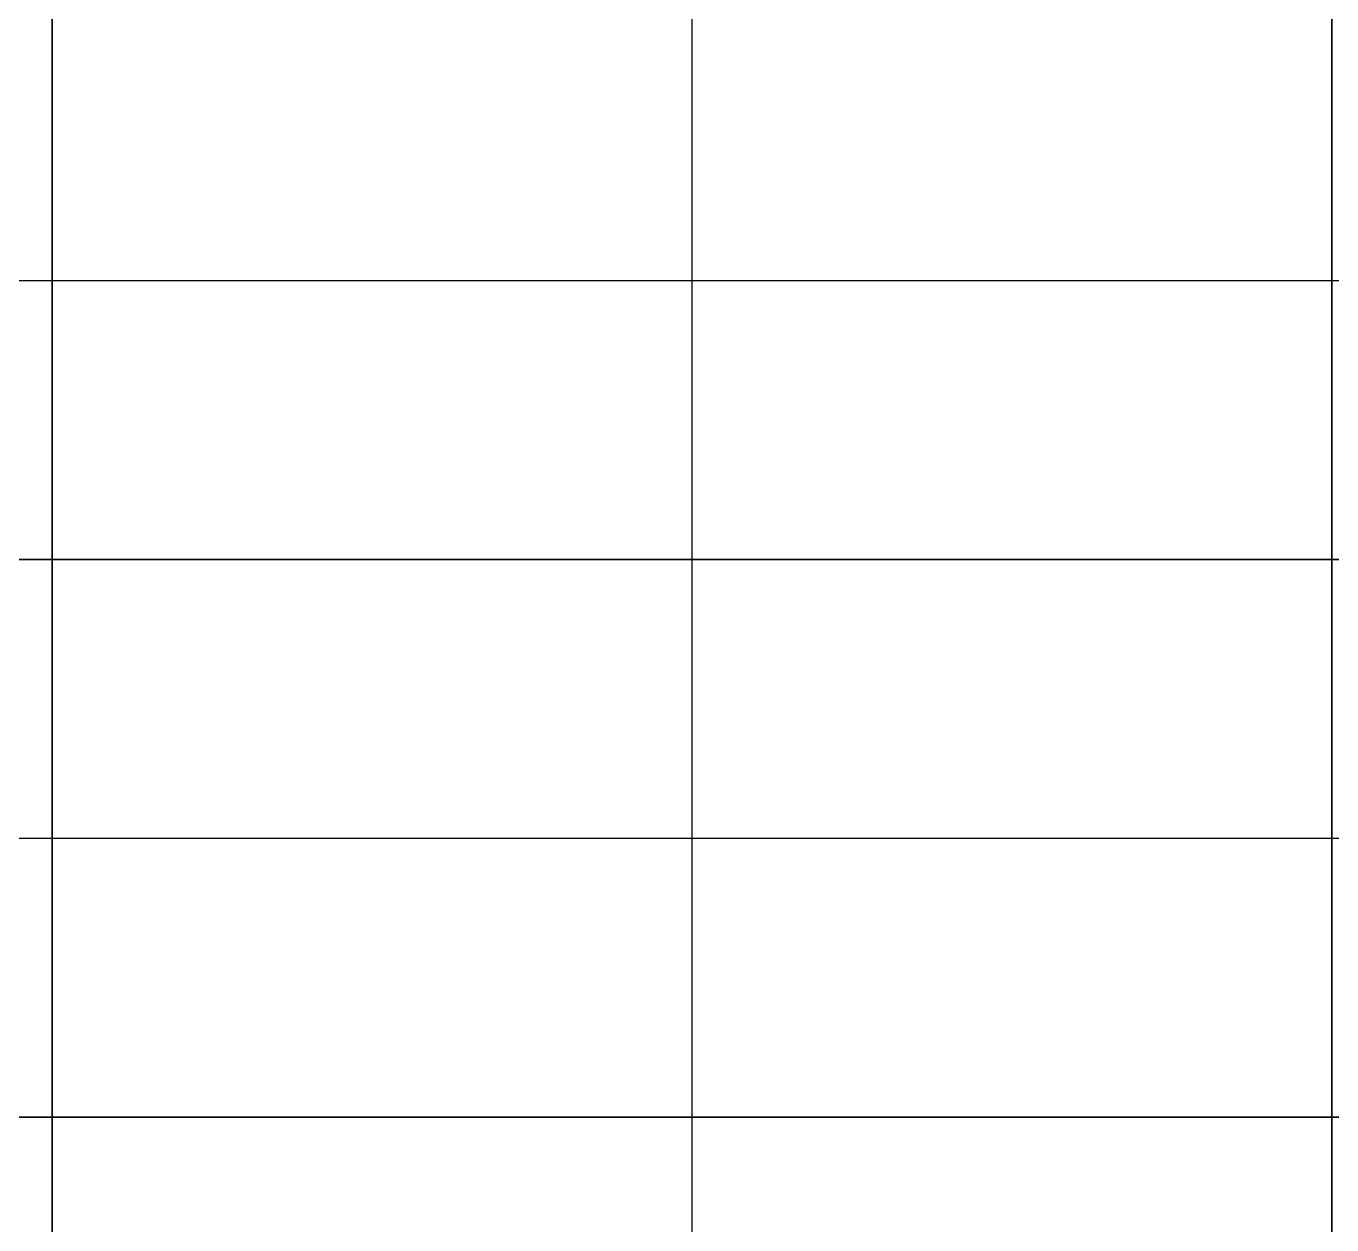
# Model space of a CAD drawing. Header units: millimetres. Extents: x 0.42 to 2.75, y -0.18 to 1.56.
# Drawn here: x 1.2906 to 1.3684, y 0.0601 to 0.1315 of the extents above; entities that cross this region are included whole.
import ezdxf

# ---------------------------------------------------------------- set-up
doc = ezdxf.new("R2010")
doc.units = ezdxf.units.MM
doc.header["$MEASUREMENT"] = 0
doc.layers.add('NV', color=7, linetype='Continuous', true_color=0x7d26cd)

msp = doc.modelspace()

# ---------------------------------------------------------------- linework, layer by layer
at = {"layer": 'NV'}
for p, q in [((1.292199, 0.133, 0.1575), (1.292199, 0.09975, 0.1575)), ((1.292199, 0.133, 0.18), (1.292199, 0.09975, 0.18)), ((1.292199, 0.133, 0.135), (1.292199, 0.09975, 0.135)), ((1.292199, 0.133, 0.1575), (1.292199, 0.09975, 0.1575)), ((1.292199, 0.133, 0.1125), (1.292199, 0.09975, 0.1125)), ((1.292199, 0.133, 0.135), (1.292199, 0.09975, 0.135)), ((1.292199, 0.133, 0.09), (1.292199, 0.09975, 0.09)), ((1.292199, 0.133, 0.1125), (1.292199, 0.09975, 0.1125)), ((1.292199, 0.133, 0.0675), (1.292199, 0.09975, 0.0675)), ((1.292199, 0.133, 0.09), (1.292199, 0.09975, 0.09)), ((1.292199, 0.133, 0.045), (1.292199, 0.09975, 0.045)), ((1.292199, 0.133, 0.0675), (1.292199, 0.09975, 0.0675)), ((1.292199, 0.133, 0.0225), (1.292199, 0.09975, 0.0225)), ((1.292199, 0.133, 0.045), (1.292199, 0.09975, 0.045)), ((1.292199, 0.133), (1.292199, 0.09975)), ((1.292199, 0.133, 0.0225), (1.292199, 0.09975, 0.0225)), ((1.292199, 0.09975, 0.045), (1.292199, 0.133, 0.045)), ((1.292199, 0.09975, 0.0675), (1.292199, 0.133, 0.0675)), ((1.292199, 0.09975, 0.0225), (1.292199, 0.133, 0.0225)), ((1.292199, 0.09975, 0.045), (1.292199, 0.133, 0.045)), ((1.292199, 0.09975), (1.292199, 0.133)), ((1.292199, 0.09975, 0.0225), (1.292199, 0.133, 0.0225)), ((1.368449, 0.133, 0.0225), (1.368449, 0.09975, 0.0225)), ((1.368449, 0.133, 0.045), (1.368449, 0.09975, 0.045)), ((1.368449, 0.133), (1.368449, 0.09975)), ((1.368449, 0.133, 0.0225), (1.368449, 0.09975, 0.0225)), ((1.368449, 0.09975, 0.1575), (1.368449, 0.133, 0.1575)), ((1.368449, 0.09975, 0.18), (1.368449, 0.133, 0.18)), ((1.368449, 0.09975, 0.135), (1.368449, 0.133, 0.135)), ((1.368449, 0.09975, 0.1575), (1.368449, 0.133, 0.1575)), ((1.368449, 0.09975, 0.1125), (1.368449, 0.133, 0.1125)), ((1.368449, 0.09975, 0.135), (1.368449, 0.133, 0.135)), ((1.368449, 0.09975, 0.09), (1.368449, 0.133, 0.09)), ((1.368449, 0.09975, 0.1125), (1.368449, 0.133, 0.1125)), ((1.368449, 0.09975, 0.0675), (1.368449, 0.133, 0.0675)), ((1.368449, 0.09975, 0.09), (1.368449, 0.133, 0.09)), ((1.368449, 0.09975, 0.045), (1.368449, 0.133, 0.045)), ((1.368449, 0.09975, 0.0675), (1.368449, 0.133, 0.0675)), ((1.368449, 0.09975, 0.0225), (1.368449, 0.133, 0.0225)), ((1.368449, 0.09975, 0.045), (1.368449, 0.133, 0.045)), ((1.368449, 0.09975), (1.368449, 0.133)), ((1.368449, 0.09975, 0.0225), (1.368449, 0.133, 0.0225)), ((1.215949, 0.09975, 0.045), (1.292199, 0.09975, 0.045)), ((1.215949, 0.09975, 0.0675), (1.292199, 0.09975, 0.0675)), ((1.215949, 0.09975, 0.0225), (1.292199, 0.09975, 0.0225)), ((1.215949, 0.09975, 0.045), (1.292199, 0.09975, 0.045)), ((1.215949, 0.09975), (1.292199, 0.09975)), ((1.215949, 0.09975, 0.0225), (1.292199, 0.09975, 0.0225)), ((1.292199, 0.09975, 0.1575), (1.215949, 0.09975, 0.1575)), ((1.292199, 0.09975, 0.18), (1.215949, 0.09975, 0.18)), ((1.292199, 0.09975, 0.135), (1.215949, 0.09975, 0.135)), ((1.292199, 0.09975, 0.1575), (1.215949, 0.09975, 0.1575)), ((1.292199, 0.09975, 0.1125), (1.215949, 0.09975, 0.1125)), ((1.292199, 0.09975, 0.135), (1.215949, 0.09975, 0.135)), ((1.292199, 0.09975, 0.09), (1.215949, 0.09975, 0.09)), ((1.292199, 0.09975, 0.1125), (1.215949, 0.09975, 0.1125)), ((1.292199, 0.09975, 0.0675), (1.215949, 0.09975, 0.0675)), ((1.292199, 0.09975, 0.09), (1.215949, 0.09975, 0.09)), ((1.292199, 0.09975, 0.045), (1.215949, 0.09975, 0.045)), ((1.292199, 0.09975, 0.0675), (1.215949, 0.09975, 0.0675)), ((1.292199, 0.09975, 0.0225), (1.215949, 0.09975, 0.0225)), ((1.292199, 0.09975, 0.045), (1.215949, 0.09975, 0.045)), ((1.292199, 0.09975), (1.215949, 0.09975)), ((1.292199, 0.09975, 0.0225), (1.215949, 0.09975, 0.0225)), ((1.292199, 0.09975, 0.1575), (1.368449, 0.09975, 0.1575)), ((1.292199, 0.09975, 0.18), (1.368449, 0.09975, 0.18)), ((1.292199, 0.09975, 0.1575), (1.292199, 0.09975, 0.18)), ((1.292199, 0.09975, 0.135), (1.368449, 0.09975, 0.135)), ((1.292199, 0.09975, 0.1575), (1.368449, 0.09975, 0.1575)), ((1.292199, 0.09975, 0.135), (1.292199, 0.09975, 0.1575)), ((1.292199, 0.09975, 0.1125), (1.368449, 0.09975, 0.1125)), ((1.292199, 0.09975, 0.135), (1.368449, 0.09975, 0.135)), ((1.292199, 0.09975, 0.1125), (1.292199, 0.09975, 0.135)), ((1.292199, 0.09975, 0.09), (1.368449, 0.09975, 0.09)), ((1.292199, 0.09975, 0.1125), (1.368449, 0.09975, 0.1125)), ((1.292199, 0.09975, 0.09), (1.292199, 0.09975, 0.1125)), ((1.292199, 0.09975, 0.0675), (1.368449, 0.09975, 0.0675)), ((1.292199, 0.09975, 0.09), (1.368449, 0.09975, 0.09)), ((1.292199, 0.09975, 0.0675), (1.292199, 0.09975, 0.09)), ((1.292199, 0.09975, 0.045), (1.368449, 0.09975, 0.045)), ((1.292199, 0.09975, 0.0675), (1.368449, 0.09975, 0.0675)), ((1.292199, 0.09975, 0.045), (1.292199, 0.09975, 0.0675)), ((1.292199, 0.09975, 0.0225), (1.368449, 0.09975, 0.0225)), ((1.292199, 0.09975, 0.045), (1.368449, 0.09975, 0.045)), ((1.292199, 0.09975, 0.0225), (1.292199, 0.09975, 0.045)), ((1.292199, 0.09975), (1.368449, 0.09975)), ((1.292199, 0.09975, 0.0225), (1.368449, 0.09975, 0.0225)), ((1.292199, 0.09975), (1.292199, 0.09975, 0.0225)), ((1.368449, 0.09975, 0.135), (1.292199, 0.09975, 0.135)), ((1.292199, 0.09975, 0.135), (1.292199, 0.0665, 0.135)), ((1.368449, 0.09975, 0.1575), (1.292199, 0.09975, 0.1575)), ((1.292199, 0.09975, 0.1575), (1.292199, 0.0665, 0.1575)), ((1.292199, 0.09975, 0.135), (1.292199, 0.09975, 0.1575)), ((1.368449, 0.09975, 0.1125), (1.292199, 0.09975, 0.1125)), ((1.292199, 0.09975, 0.1125), (1.292199, 0.0665, 0.1125)), ((1.368449, 0.09975, 0.135), (1.292199, 0.09975, 0.135)), ((1.292199, 0.09975, 0.135), (1.292199, 0.0665, 0.135)), ((1.292199, 0.09975, 0.1125), (1.292199, 0.09975, 0.135)), ((1.368449, 0.09975, 0.09), (1.292199, 0.09975, 0.09)), ((1.292199, 0.09975, 0.09), (1.292199, 0.0665, 0.09)), ((1.368449, 0.09975, 0.1125), (1.292199, 0.09975, 0.1125)), ((1.292199, 0.09975, 0.1125), (1.292199, 0.0665, 0.1125)), ((1.292199, 0.09975, 0.09), (1.292199, 0.09975, 0.1125)), ((1.368449, 0.09975, 0.0675), (1.292199, 0.09975, 0.0675)), ((1.292199, 0.09975, 0.0675), (1.292199, 0.0665, 0.0675)), ((1.368449, 0.09975, 0.09), (1.292199, 0.09975, 0.09)), ((1.292199, 0.09975, 0.09), (1.292199, 0.0665, 0.09)), ((1.292199, 0.09975, 0.0675), (1.292199, 0.09975, 0.09)), ((1.368449, 0.09975, 0.045), (1.292199, 0.09975, 0.045)), ((1.292199, 0.09975, 0.045), (1.292199, 0.0665, 0.045)), ((1.368449, 0.09975, 0.0675), (1.292199, 0.09975, 0.0675)), ((1.292199, 0.09975, 0.0675), (1.292199, 0.0665, 0.0675)), ((1.292199, 0.09975, 0.045), (1.292199, 0.09975, 0.0675)), ((1.368449, 0.09975, 0.0225), (1.292199, 0.09975, 0.0225)), ((1.292199, 0.09975, 0.0225), (1.292199, 0.0665, 0.0225)), ((1.368449, 0.09975, 0.045), (1.292199, 0.09975, 0.045)), ((1.292199, 0.09975, 0.045), (1.292199, 0.0665, 0.045)), ((1.292199, 0.09975, 0.0225), (1.292199, 0.09975, 0.045)), ((1.368449, 0.09975), (1.292199, 0.09975)), ((1.292199, 0.09975), (1.292199, 0.0665)), ((1.368449, 0.09975, 0.0225), (1.292199, 0.09975, 0.0225)), ((1.292199, 0.09975, 0.0225), (1.292199, 0.0665, 0.0225)), ((1.292199, 0.09975), (1.292199, 0.09975, 0.0225)), ((1.292199, 0.09975, 0.045), (1.292199, 0.09975, 0.0675)), ((1.292199, 0.09975, 0.0225), (1.292199, 0.09975, 0.045)), ((1.292199, 0.09975), (1.292199, 0.09975, 0.0225)), ((1.292199, 0.0665, 0.1575), (1.292199, 0.09975, 0.1575)), ((1.292199, 0.0665, 0.18), (1.292199, 0.09975, 0.18)), ((1.292199, 0.09975, 0.1575), (1.292199, 0.09975, 0.18)), ((1.292199, 0.0665, 0.135), (1.292199, 0.09975, 0.135)), ((1.292199, 0.0665, 0.1575), (1.292199, 0.09975, 0.1575)), ((1.292199, 0.09975, 0.135), (1.292199, 0.09975, 0.1575)), ((1.292199, 0.0665, 0.1125), (1.292199, 0.09975, 0.1125)), ((1.292199, 0.0665, 0.135), (1.292199, 0.09975, 0.135)), ((1.292199, 0.09975, 0.1125), (1.292199, 0.09975, 0.135)), ((1.292199, 0.0665, 0.09), (1.292199, 0.09975, 0.09)), ((1.292199, 0.0665, 0.1125), (1.292199, 0.09975, 0.1125)), ((1.292199, 0.09975, 0.09), (1.292199, 0.09975, 0.1125)), ((1.292199, 0.0665, 0.0675), (1.292199, 0.09975, 0.0675)), ((1.292199, 0.0665, 0.09), (1.292199, 0.09975, 0.09)), ((1.292199, 0.09975, 0.0675), (1.292199, 0.09975, 0.09)), ((1.292199, 0.0665, 0.045), (1.292199, 0.09975, 0.045)), ((1.292199, 0.0665, 0.0675), (1.292199, 0.09975, 0.0675)), ((1.292199, 0.09975, 0.045), (1.292199, 0.09975, 0.0675)), ((1.292199, 0.0665, 0.0225), (1.292199, 0.09975, 0.0225)), ((1.292199, 0.0665, 0.045), (1.292199, 0.09975, 0.045)), ((1.292199, 0.09975, 0.0225), (1.292199, 0.09975, 0.045)), ((1.292199, 0.0665), (1.292199, 0.09975)), ((1.292199, 0.0665, 0.0225), (1.292199, 0.09975, 0.0225)), ((1.292199, 0.09975), (1.292199, 0.09975, 0.0225)), ((1.368449, 0.09975, 0.0225), (1.444699, 0.09975, 0.0225)), ((1.368449, 0.09975, 0.045), (1.444699, 0.09975, 0.045)), ((1.368449, 0.09975, 0.0225), (1.368449, 0.09975, 0.045)), ((1.368449, 0.09975), (1.444699, 0.09975)), ((1.368449, 0.09975, 0.0225), (1.444699, 0.09975, 0.0225)), ((1.368449, 0.09975), (1.368449, 0.09975, 0.0225)), ((1.444699, 0.09975, 0.045), (1.368449, 0.09975, 0.045)), ((1.368449, 0.09975, 0.045), (1.368449, 0.0665, 0.045)), ((1.444699, 0.09975, 0.0675), (1.368449, 0.09975, 0.0675)), ((1.368449, 0.09975, 0.0675), (1.368449, 0.0665, 0.0675)), ((1.368449, 0.09975, 0.045), (1.368449, 0.09975, 0.0675)), ((1.444699, 0.09975, 0.0225), (1.368449, 0.09975, 0.0225)), ((1.368449, 0.09975, 0.0225), (1.368449, 0.0665, 0.0225)), ((1.444699, 0.09975, 0.045), (1.368449, 0.09975, 0.045)), ((1.368449, 0.09975, 0.045), (1.368449, 0.0665, 0.045)), ((1.368449, 0.09975, 0.0225), (1.368449, 0.09975, 0.045)), ((1.444699, 0.09975), (1.368449, 0.09975)), ((1.368449, 0.09975), (1.368449, 0.0665)), ((1.444699, 0.09975, 0.0225), (1.368449, 0.09975, 0.0225)), ((1.368449, 0.09975, 0.0225), (1.368449, 0.0665, 0.0225)), ((1.368449, 0.09975), (1.368449, 0.09975, 0.0225)), ((1.368449, 0.09975, 0.1575), (1.368449, 0.09975, 0.18)), ((1.368449, 0.09975, 0.135), (1.368449, 0.09975, 0.1575)), ((1.368449, 0.09975, 0.1125), (1.368449, 0.09975, 0.135)), ((1.368449, 0.09975, 0.09), (1.368449, 0.09975, 0.1125)), ((1.368449, 0.09975, 0.0675), (1.368449, 0.09975, 0.09)), ((1.368449, 0.09975, 0.045), (1.368449, 0.09975, 0.0675)), ((1.368449, 0.09975, 0.0225), (1.368449, 0.09975, 0.045)), ((1.368449, 0.09975), (1.368449, 0.09975, 0.0225)), ((1.368449, 0.0665, 0.135), (1.368449, 0.09975, 0.135)), ((1.368449, 0.0665, 0.1575), (1.368449, 0.09975, 0.1575)), ((1.368449, 0.09975, 0.135), (1.368449, 0.09975, 0.1575)), ((1.368449, 0.0665, 0.1125), (1.368449, 0.09975, 0.1125)), ((1.368449, 0.0665, 0.135), (1.368449, 0.09975, 0.135)), ((1.368449, 0.09975, 0.1125), (1.368449, 0.09975, 0.135)), ((1.368449, 0.0665, 0.09), (1.368449, 0.09975, 0.09)), ((1.368449, 0.0665, 0.1125), (1.368449, 0.09975, 0.1125)), ((1.368449, 0.09975, 0.09), (1.368449, 0.09975, 0.1125)), ((1.368449, 0.0665, 0.0675), (1.368449, 0.09975, 0.0675)), ((1.368449, 0.0665, 0.09), (1.368449, 0.09975, 0.09)), ((1.368449, 0.09975, 0.0675), (1.368449, 0.09975, 0.09)), ((1.368449, 0.0665, 0.045), (1.368449, 0.09975, 0.045)), ((1.368449, 0.0665, 0.0675), (1.368449, 0.09975, 0.0675)), ((1.368449, 0.09975, 0.045), (1.368449, 0.09975, 0.0675)), ((1.368449, 0.0665, 0.0225), (1.368449, 0.09975, 0.0225)), ((1.368449, 0.0665, 0.045), (1.368449, 0.09975, 0.045)), ((1.368449, 0.09975, 0.0225), (1.368449, 0.09975, 0.045)), ((1.368449, 0.0665), (1.368449, 0.09975)), ((1.368449, 0.0665, 0.0225), (1.368449, 0.09975, 0.0225)), ((1.368449, 0.09975), (1.368449, 0.09975, 0.0225)), ((1.215949, 0.0665, 0.1575), (1.292199, 0.0665, 0.1575)), ((1.215949, 0.0665, 0.18), (1.292199, 0.0665, 0.18)), ((1.215949, 0.0665, 0.135), (1.292199, 0.0665, 0.135)), ((1.215949, 0.0665, 0.1575), (1.292199, 0.0665, 0.1575)), ((1.215949, 0.0665, 0.1125), (1.292199, 0.0665, 0.1125)), ((1.215949, 0.0665, 0.135), (1.292199, 0.0665, 0.135)), ((1.215949, 0.0665, 0.09), (1.292199, 0.0665, 0.09)), ((1.215949, 0.0665, 0.1125), (1.292199, 0.0665, 0.1125)), ((1.215949, 0.0665, 0.0675), (1.292199, 0.0665, 0.0675)), ((1.215949, 0.0665, 0.09), (1.292199, 0.0665, 0.09)), ((1.215949, 0.0665, 0.045), (1.292199, 0.0665, 0.045)), ((1.215949, 0.0665, 0.0675), (1.292199, 0.0665, 0.0675)), ((1.215949, 0.0665, 0.0225), (1.292199, 0.0665, 0.0225)), ((1.215949, 0.0665, 0.045), (1.292199, 0.0665, 0.045)), ((1.215949, 0.0665), (1.292199, 0.0665)), ((1.215949, 0.0665, 0.0225), (1.292199, 0.0665, 0.0225)), ((1.292199, 0.0665, 0.09), (1.215949, 0.0665, 0.09)), ((1.292199, 0.0665, 0.1125), (1.215949, 0.0665, 0.1125)), ((1.292199, 0.0665, 0.0675), (1.215949, 0.0665, 0.0675)), ((1.292199, 0.0665, 0.09), (1.215949, 0.0665, 0.09)), ((1.292199, 0.0665, 0.045), (1.215949, 0.0665, 0.045)), ((1.292199, 0.0665, 0.0675), (1.215949, 0.0665, 0.0675)), ((1.292199, 0.0665, 0.0225), (1.215949, 0.0665, 0.0225)), ((1.292199, 0.0665, 0.045), (1.215949, 0.0665, 0.045)), ((1.292199, 0.0665), (1.215949, 0.0665)), ((1.292199, 0.0665, 0.0225), (1.215949, 0.0665, 0.0225)), ((1.292199, 0.0665, 0.135), (1.368449, 0.0665, 0.135)), ((1.292199, 0.0665, 0.1575), (1.368449, 0.0665, 0.1575)), ((1.292199, 0.0665, 0.135), (1.292199, 0.0665, 0.1575)), ((1.292199, 0.0665, 0.1125), (1.368449, 0.0665, 0.1125)), ((1.292199, 0.0665, 0.135), (1.368449, 0.0665, 0.135)), ((1.292199, 0.0665, 0.1125), (1.292199, 0.0665, 0.135)), ((1.292199, 0.0665, 0.09), (1.368449, 0.0665, 0.09)), ((1.292199, 0.0665, 0.1125), (1.368449, 0.0665, 0.1125)), ((1.292199, 0.0665, 0.09), (1.292199, 0.0665, 0.1125)), ((1.292199, 0.0665, 0.0675), (1.368449, 0.0665, 0.0675)), ((1.292199, 0.0665, 0.09), (1.368449, 0.0665, 0.09)), ((1.292199, 0.0665, 0.0675), (1.292199, 0.0665, 0.09)), ((1.292199, 0.0665, 0.045), (1.368449, 0.0665, 0.045)), ((1.292199, 0.0665, 0.0675), (1.368449, 0.0665, 0.0675)), ((1.292199, 0.0665, 0.045), (1.292199, 0.0665, 0.0675)), ((1.292199, 0.0665, 0.0225), (1.368449, 0.0665, 0.0225)), ((1.292199, 0.0665, 0.045), (1.368449, 0.0665, 0.045)), ((1.292199, 0.0665, 0.0225), (1.292199, 0.0665, 0.045)), ((1.292199, 0.0665), (1.368449, 0.0665)), ((1.292199, 0.0665, 0.0225), (1.368449, 0.0665, 0.0225)), ((1.292199, 0.0665), (1.292199, 0.0665, 0.0225)), ((1.368449, 0.0665, 0.045), (1.292199, 0.0665, 0.045)), ((1.292199, 0.0665, 0.045), (1.292199, 0.03325, 0.045)), ((1.368449, 0.0665, 0.0675), (1.292199, 0.0665, 0.0675)), ((1.292199, 0.0665, 0.0675), (1.292199, 0.03325, 0.0675)), ((1.292199, 0.0665, 0.045), (1.292199, 0.0665, 0.0675)), ((1.368449, 0.0665, 0.0225), (1.292199, 0.0665, 0.0225)), ((1.292199, 0.0665, 0.0225), (1.292199, 0.03325, 0.0225)), ((1.368449, 0.0665, 0.045), (1.292199, 0.0665, 0.045)), ((1.292199, 0.0665, 0.045), (1.292199, 0.03325, 0.045)), ((1.292199, 0.0665, 0.0225), (1.292199, 0.0665, 0.045)), ((1.368449, 0.0665), (1.292199, 0.0665)), ((1.292199, 0.0665), (1.292199, 0.03325)), ((1.368449, 0.0665, 0.0225), (1.292199, 0.0665, 0.0225)), ((1.292199, 0.0665, 0.0225), (1.292199, 0.03325, 0.0225)), ((1.292199, 0.0665), (1.292199, 0.0665, 0.0225)), ((1.292199, 0.0665, 0.1575), (1.292199, 0.0665, 0.18)), ((1.292199, 0.0665, 0.135), (1.292199, 0.0665, 0.1575)), ((1.292199, 0.0665, 0.1125), (1.292199, 0.0665, 0.135)), ((1.292199, 0.0665, 0.09), (1.292199, 0.0665, 0.1125)), ((1.292199, 0.0665, 0.0675), (1.292199, 0.0665, 0.09)), ((1.292199, 0.0665, 0.045), (1.292199, 0.0665, 0.0675)), ((1.292199, 0.0665, 0.0225), (1.292199, 0.0665, 0.045)), ((1.292199, 0.0665), (1.292199, 0.0665, 0.0225)), ((1.292199, 0.03325, 0.09), (1.292199, 0.0665, 0.09)), ((1.292199, 0.03325, 0.1125), (1.292199, 0.0665, 0.1125)), ((1.292199, 0.0665, 0.09), (1.292199, 0.0665, 0.1125)), ((1.292199, 0.03325, 0.0675), (1.292199, 0.0665, 0.0675)), ((1.292199, 0.03325, 0.09), (1.292199, 0.0665, 0.09)), ((1.292199, 0.0665, 0.0675), (1.292199, 0.0665, 0.09)), ((1.292199, 0.03325, 0.045), (1.292199, 0.0665, 0.045)), ((1.292199, 0.03325, 0.0675), (1.292199, 0.0665, 0.0675)), ((1.292199, 0.0665, 0.045), (1.292199, 0.0665, 0.0675)), ((1.292199, 0.03325, 0.0225), (1.292199, 0.0665, 0.0225)), ((1.292199, 0.03325, 0.045), (1.292199, 0.0665, 0.045)), ((1.292199, 0.0665, 0.0225), (1.292199, 0.0665, 0.045)), ((1.292199, 0.03325), (1.292199, 0.0665)), ((1.292199, 0.03325, 0.0225), (1.292199, 0.0665, 0.0225)), ((1.292199, 0.0665), (1.292199, 0.0665, 0.0225)), ((1.368449, 0.0665, 0.045), (1.444699, 0.0665, 0.045)), ((1.368449, 0.0665, 0.0675), (1.444699, 0.0665, 0.0675)), ((1.368449, 0.0665, 0.045), (1.368449, 0.0665, 0.0675)), ((1.368449, 0.0665, 0.0225), (1.444699, 0.0665, 0.0225)), ((1.368449, 0.0665, 0.045), (1.444699, 0.0665, 0.045)), ((1.368449, 0.0665, 0.0225), (1.368449, 0.0665, 0.045)), ((1.368449, 0.0665), (1.444699, 0.0665)), ((1.368449, 0.0665, 0.0225), (1.444699, 0.0665, 0.0225)), ((1.368449, 0.0665), (1.368449, 0.0665, 0.0225)), ((1.444699, 0.0665), (1.368449, 0.0665)), ((1.368449, 0.0665), (1.368449, 0.03325)), ((1.444699, 0.0665, 0.0225), (1.368449, 0.0665, 0.0225)), ((1.368449, 0.0665, 0.0225), (1.368449, 0.03325, 0.0225)), ((1.368449, 0.0665), (1.368449, 0.0665, 0.0225)), ((1.368449, 0.0665, 0.135), (1.368449, 0.0665, 0.1575)), ((1.368449, 0.0665, 0.1125), (1.368449, 0.0665, 0.135)), ((1.368449, 0.0665, 0.09), (1.368449, 0.0665, 0.1125)), ((1.368449, 0.0665, 0.0675), (1.368449, 0.0665, 0.09)), ((1.368449, 0.0665, 0.045), (1.368449, 0.0665, 0.0675)), ((1.368449, 0.0665, 0.0225), (1.368449, 0.0665, 0.045)), ((1.368449, 0.0665), (1.368449, 0.0665, 0.0225)), ((1.368449, 0.03325, 0.045), (1.368449, 0.0665, 0.045)), ((1.368449, 0.03325, 0.0675), (1.368449, 0.0665, 0.0675)), ((1.368449, 0.0665, 0.045), (1.368449, 0.0665, 0.0675)), ((1.368449, 0.03325, 0.0225), (1.368449, 0.0665, 0.0225)), ((1.368449, 0.03325, 0.045), (1.368449, 0.0665, 0.045)), ((1.368449, 0.0665, 0.0225), (1.368449, 0.0665, 0.045)), ((1.368449, 0.03325), (1.368449, 0.0665)), ((1.368449, 0.03325, 0.0225), (1.368449, 0.0665, 0.0225)), ((1.368449, 0.0665), (1.368449, 0.0665, 0.0225))]:
    msp.add_line(p, q, dxfattribs=at)
for points in [[(1.292199, 0.133, 0.16875), (1.292199, 0.116375, 0.16875), (1.292199, 0.09975, 0.16875)], [(1.292199, 0.133, 0.14625), (1.292199, 0.116375, 0.14625), (1.292199, 0.09975, 0.14625)], [(1.292199, 0.133, 0.12375), (1.292199, 0.116375, 0.12375), (1.292199, 0.09975, 0.12375)], [(1.292199, 0.133, 0.10125), (1.292199, 0.116375, 0.10125), (1.292199, 0.09975, 0.10125)], [(1.292199, 0.133, 0.07875), (1.292199, 0.116375, 0.07875), (1.292199, 0.09975, 0.07875)], [(1.292199, 0.133, 0.05625), (1.292199, 0.116375, 0.05625), (1.292199, 0.09975, 0.05625)], [(1.292199, 0.133, 0.03375), (1.292199, 0.116375, 0.03375), (1.292199, 0.09975, 0.03375)], [(1.292199, 0.133, 0.01125), (1.292199, 0.116375, 0.01125), (1.292199, 0.09975, 0.01125)], [(1.292199, 0.09975, 0.05625), (1.292199, 0.116375, 0.05625), (1.292199, 0.133, 0.05625)], [(1.292199, 0.09975, 0.03375), (1.292199, 0.116375, 0.03375), (1.292199, 0.133, 0.03375)], [(1.292199, 0.09975, 0.01125), (1.292199, 0.116375, 0.01125), (1.292199, 0.133, 0.01125)], [(1.330324, 0.09975, 0.1575), (1.330324, 0.116375, 0.1575), (1.330324, 0.133, 0.1575)], [(1.330324, 0.09975, 0.18), (1.330324, 0.116375, 0.18), (1.330324, 0.133, 0.18)], [(1.330324, 0.09975, 0.135), (1.330324, 0.116375, 0.135), (1.330324, 0.133, 0.135)], [(1.330324, 0.09975, 0.1575), (1.330324, 0.116375, 0.1575), (1.330324, 0.133, 0.1575)], [(1.330324, 0.09975, 0.1125), (1.330324, 0.116375, 0.1125), (1.330324, 0.133, 0.1125)], [(1.330324, 0.09975, 0.135), (1.330324, 0.116375, 0.135), (1.330324, 0.133, 0.135)], [(1.330324, 0.09975, 0.09), (1.330324, 0.116375, 0.09), (1.330324, 0.133, 0.09)], [(1.330324, 0.09975, 0.1125), (1.330324, 0.116375, 0.1125), (1.330324, 0.133, 0.1125)], [(1.330324, 0.09975, 0.0675), (1.330324, 0.116375, 0.0675), (1.330324, 0.133, 0.0675)], [(1.330324, 0.09975, 0.09), (1.330324, 0.116375, 0.09), (1.330324, 0.133, 0.09)], [(1.330324, 0.09975, 0.045), (1.330324, 0.116375, 0.045), (1.330324, 0.133, 0.045)], [(1.330324, 0.09975, 0.0675), (1.330324, 0.116375, 0.0675), (1.330324, 0.133, 0.0675)], [(1.330324, 0.09975, 0.0225), (1.330324, 0.116375, 0.0225), (1.330324, 0.133, 0.0225)], [(1.330324, 0.09975, 0.045), (1.330324, 0.116375, 0.045), (1.330324, 0.133, 0.045)], [(1.330324, 0.09975), (1.330324, 0.116375), (1.330324, 0.133)], [(1.330324, 0.09975, 0.0225), (1.330324, 0.116375, 0.0225), (1.330324, 0.133, 0.0225)], [(1.368449, 0.133, 0.03375), (1.368449, 0.116375, 0.03375), (1.368449, 0.09975, 0.03375)], [(1.368449, 0.133, 0.01125), (1.368449, 0.116375, 0.01125), (1.368449, 0.09975, 0.01125)], [(1.368449, 0.09975, 0.16875), (1.368449, 0.116375, 0.16875), (1.368449, 0.133, 0.16875)], [(1.368449, 0.09975, 0.14625), (1.368449, 0.116375, 0.14625), (1.368449, 0.133, 0.14625)], [(1.368449, 0.09975, 0.12375), (1.368449, 0.116375, 0.12375), (1.368449, 0.133, 0.12375)], [(1.368449, 0.09975, 0.10125), (1.368449, 0.116375, 0.10125), (1.368449, 0.133, 0.10125)], [(1.368449, 0.09975, 0.07875), (1.368449, 0.116375, 0.07875), (1.368449, 0.133, 0.07875)], [(1.368449, 0.09975, 0.05625), (1.368449, 0.116375, 0.05625), (1.368449, 0.133, 0.05625)], [(1.368449, 0.09975, 0.03375), (1.368449, 0.116375, 0.03375), (1.368449, 0.133, 0.03375)], [(1.368449, 0.09975, 0.01125), (1.368449, 0.116375, 0.01125), (1.368449, 0.133, 0.01125)], [(1.215949, 0.116375, 0.045), (1.254074, 0.116375, 0.045), (1.292199, 0.116375, 0.045)], [(1.215949, 0.116375, 0.0675), (1.254074, 0.116375, 0.0675), (1.292199, 0.116375, 0.0675)], [(1.215949, 0.116375, 0.0225), (1.254074, 0.116375, 0.0225), (1.292199, 0.116375, 0.0225)], [(1.215949, 0.116375, 0.045), (1.254074, 0.116375, 0.045), (1.292199, 0.116375, 0.045)], [(1.215949, 0.116375), (1.254074, 0.116375), (1.292199, 0.116375)], [(1.215949, 0.116375, 0.0225), (1.254074, 0.116375, 0.0225), (1.292199, 0.116375, 0.0225)], [(1.292199, 0.116375, 0.1575), (1.292199, 0.116375, 0.16875), (1.292199, 0.116375, 0.18)], [(1.292199, 0.116375, 0.1575), (1.330324, 0.116375, 0.1575), (1.368449, 0.116375, 0.1575)], [(1.292199, 0.116375, 0.18), (1.330324, 0.116375, 0.18), (1.368449, 0.116375, 0.18)], [(1.292199, 0.116375, 0.135), (1.292199, 0.116375, 0.14625), (1.292199, 0.116375, 0.1575)], [(1.292199, 0.116375, 0.135), (1.330324, 0.116375, 0.135), (1.368449, 0.116375, 0.135)], [(1.292199, 0.116375, 0.1575), (1.330324, 0.116375, 0.1575), (1.368449, 0.116375, 0.1575)], [(1.292199, 0.116375, 0.1125), (1.292199, 0.116375, 0.12375), (1.292199, 0.116375, 0.135)], [(1.292199, 0.116375, 0.1125), (1.330324, 0.116375, 0.1125), (1.368449, 0.116375, 0.1125)], [(1.292199, 0.116375, 0.135), (1.330324, 0.116375, 0.135), (1.368449, 0.116375, 0.135)], [(1.292199, 0.116375, 0.09), (1.292199, 0.116375, 0.10125), (1.292199, 0.116375, 0.1125)], [(1.292199, 0.116375, 0.09), (1.330324, 0.116375, 0.09), (1.368449, 0.116375, 0.09)], [(1.292199, 0.116375, 0.1125), (1.330324, 0.116375, 0.1125), (1.368449, 0.116375, 0.1125)], [(1.292199, 0.116375, 0.0675), (1.292199, 0.116375, 0.07875), (1.292199, 0.116375, 0.09)], [(1.292199, 0.116375, 0.0675), (1.330324, 0.116375, 0.0675), (1.368449, 0.116375, 0.0675)], [(1.292199, 0.116375, 0.09), (1.330324, 0.116375, 0.09), (1.368449, 0.116375, 0.09)], [(1.292199, 0.116375, 0.045), (1.292199, 0.116375, 0.05625), (1.292199, 0.116375, 0.0675)], [(1.292199, 0.116375, 0.045), (1.330324, 0.116375, 0.045), (1.368449, 0.116375, 0.045)], [(1.292199, 0.116375, 0.0675), (1.330324, 0.116375, 0.0675), (1.368449, 0.116375, 0.0675)], [(1.292199, 0.116375, 0.0225), (1.292199, 0.116375, 0.03375), (1.292199, 0.116375, 0.045)], [(1.292199, 0.116375, 0.0225), (1.330324, 0.116375, 0.0225), (1.368449, 0.116375, 0.0225)], [(1.292199, 0.116375, 0.045), (1.330324, 0.116375, 0.045), (1.368449, 0.116375, 0.045)], [(1.292199, 0.116375), (1.292199, 0.116375, 0.01125), (1.292199, 0.116375, 0.0225)], [(1.292199, 0.116375), (1.330324, 0.116375), (1.368449, 0.116375)], [(1.292199, 0.116375, 0.0225), (1.330324, 0.116375, 0.0225), (1.368449, 0.116375, 0.0225)], [(1.292199, 0.116375, 0.045), (1.292199, 0.116375, 0.05625), (1.292199, 0.116375, 0.0675)], [(1.292199, 0.116375, 0.0225), (1.292199, 0.116375, 0.03375), (1.292199, 0.116375, 0.045)], [(1.292199, 0.116375), (1.292199, 0.116375, 0.01125), (1.292199, 0.116375, 0.0225)], [(1.368449, 0.116375, 0.0225), (1.368449, 0.116375, 0.03375), (1.368449, 0.116375, 0.045)], [(1.368449, 0.116375, 0.0225), (1.406574, 0.116375, 0.0225), (1.444699, 0.116375, 0.0225)], [(1.368449, 0.116375, 0.045), (1.406574, 0.116375, 0.045), (1.444699, 0.116375, 0.045)], [(1.368449, 0.116375), (1.368449, 0.116375, 0.01125), (1.368449, 0.116375, 0.0225)], [(1.368449, 0.116375), (1.406574, 0.116375), (1.444699, 0.116375)], [(1.368449, 0.116375, 0.0225), (1.406574, 0.116375, 0.0225), (1.444699, 0.116375, 0.0225)], [(1.368449, 0.116375, 0.1575), (1.368449, 0.116375, 0.16875), (1.368449, 0.116375, 0.18)], [(1.368449, 0.116375, 0.135), (1.368449, 0.116375, 0.14625), (1.368449, 0.116375, 0.1575)], [(1.368449, 0.116375, 0.1125), (1.368449, 0.116375, 0.12375), (1.368449, 0.116375, 0.135)], [(1.368449, 0.116375, 0.09), (1.368449, 0.116375, 0.10125), (1.368449, 0.116375, 0.1125)], [(1.368449, 0.116375, 0.0675), (1.368449, 0.116375, 0.07875), (1.368449, 0.116375, 0.09)], [(1.368449, 0.116375, 0.045), (1.368449, 0.116375, 0.05625), (1.368449, 0.116375, 0.0675)], [(1.368449, 0.116375, 0.0225), (1.368449, 0.116375, 0.03375), (1.368449, 0.116375, 0.045)], [(1.368449, 0.116375), (1.368449, 0.116375, 0.01125), (1.368449, 0.116375, 0.0225)], [(1.215949, 0.09975, 0.05625), (1.254074, 0.09975, 0.05625), (1.292199, 0.09975, 0.05625)], [(1.215949, 0.09975, 0.03375), (1.254074, 0.09975, 0.03375), (1.292199, 0.09975, 0.03375)], [(1.215949, 0.09975, 0.01125), (1.254074, 0.09975, 0.01125), (1.292199, 0.09975, 0.01125)], [(1.292199, 0.09975, 0.16875), (1.254074, 0.09975, 0.16875), (1.215949, 0.09975, 0.16875)], [(1.292199, 0.09975, 0.14625), (1.254074, 0.09975, 0.14625), (1.215949, 0.09975, 0.14625)], [(1.292199, 0.09975, 0.12375), (1.254074, 0.09975, 0.12375), (1.215949, 0.09975, 0.12375)], [(1.292199, 0.09975, 0.10125), (1.254074, 0.09975, 0.10125), (1.215949, 0.09975, 0.10125)], [(1.292199, 0.09975, 0.07875), (1.254074, 0.09975, 0.07875), (1.215949, 0.09975, 0.07875)], [(1.292199, 0.09975, 0.05625), (1.254074, 0.09975, 0.05625), (1.215949, 0.09975, 0.05625)], [(1.292199, 0.09975, 0.03375), (1.254074, 0.09975, 0.03375), (1.215949, 0.09975, 0.03375)], [(1.292199, 0.09975, 0.01125), (1.254074, 0.09975, 0.01125), (1.215949, 0.09975, 0.01125)], [(1.292199, 0.09975, 0.16875), (1.330324, 0.09975, 0.16875), (1.368449, 0.09975, 0.16875)], [(1.292199, 0.09975, 0.14625), (1.330324, 0.09975, 0.14625), (1.368449, 0.09975, 0.14625)], [(1.292199, 0.09975, 0.12375), (1.330324, 0.09975, 0.12375), (1.368449, 0.09975, 0.12375)], [(1.292199, 0.09975, 0.10125), (1.330324, 0.09975, 0.10125), (1.368449, 0.09975, 0.10125)], [(1.292199, 0.09975, 0.07875), (1.330324, 0.09975, 0.07875), (1.368449, 0.09975, 0.07875)], [(1.292199, 0.09975, 0.05625), (1.330324, 0.09975, 0.05625), (1.368449, 0.09975, 0.05625)], [(1.292199, 0.09975, 0.03375), (1.330324, 0.09975, 0.03375), (1.368449, 0.09975, 0.03375)], [(1.292199, 0.09975, 0.01125), (1.330324, 0.09975, 0.01125), (1.368449, 0.09975, 0.01125)], [(1.368449, 0.09975, 0.14625), (1.330324, 0.09975, 0.14625), (1.292199, 0.09975, 0.14625)], [(1.292199, 0.09975, 0.14625), (1.292199, 0.083125, 0.14625), (1.292199, 0.0665, 0.14625)], [(1.368449, 0.09975, 0.12375), (1.330324, 0.09975, 0.12375), (1.292199, 0.09975, 0.12375)], [(1.292199, 0.09975, 0.12375), (1.292199, 0.083125, 0.12375), (1.292199, 0.0665, 0.12375)], [(1.368449, 0.09975, 0.10125), (1.330324, 0.09975, 0.10125), (1.292199, 0.09975, 0.10125)], [(1.292199, 0.09975, 0.10125), (1.292199, 0.083125, 0.10125), (1.292199, 0.0665, 0.10125)], [(1.368449, 0.09975, 0.07875), (1.330324, 0.09975, 0.07875), (1.292199, 0.09975, 0.07875)], [(1.292199, 0.09975, 0.07875), (1.292199, 0.083125, 0.07875), (1.292199, 0.0665, 0.07875)], [(1.368449, 0.09975, 0.05625), (1.330324, 0.09975, 0.05625), (1.292199, 0.09975, 0.05625)], [(1.292199, 0.09975, 0.05625), (1.292199, 0.083125, 0.05625), (1.292199, 0.0665, 0.05625)], [(1.368449, 0.09975, 0.03375), (1.330324, 0.09975, 0.03375), (1.292199, 0.09975, 0.03375)], [(1.292199, 0.09975, 0.03375), (1.292199, 0.083125, 0.03375), (1.292199, 0.0665, 0.03375)], [(1.368449, 0.09975, 0.01125), (1.330324, 0.09975, 0.01125), (1.292199, 0.09975, 0.01125)], [(1.292199, 0.09975, 0.01125), (1.292199, 0.083125, 0.01125), (1.292199, 0.0665, 0.01125)], [(1.292199, 0.0665, 0.16875), (1.292199, 0.083125, 0.16875), (1.292199, 0.09975, 0.16875)], [(1.292199, 0.0665, 0.14625), (1.292199, 0.083125, 0.14625), (1.292199, 0.09975, 0.14625)], [(1.292199, 0.0665, 0.12375), (1.292199, 0.083125, 0.12375), (1.292199, 0.09975, 0.12375)], [(1.292199, 0.0665, 0.10125), (1.292199, 0.083125, 0.10125), (1.292199, 0.09975, 0.10125)], [(1.292199, 0.0665, 0.07875), (1.292199, 0.083125, 0.07875), (1.292199, 0.09975, 0.07875)], [(1.292199, 0.0665, 0.05625), (1.292199, 0.083125, 0.05625), (1.292199, 0.09975, 0.05625)], [(1.292199, 0.0665, 0.03375), (1.292199, 0.083125, 0.03375), (1.292199, 0.09975, 0.03375)], [(1.292199, 0.0665, 0.01125), (1.292199, 0.083125, 0.01125), (1.292199, 0.09975, 0.01125)], [(1.330324, 0.09975, 0.1575), (1.330324, 0.09975, 0.16875), (1.330324, 0.09975, 0.18)], [(1.330324, 0.09975, 0.135), (1.330324, 0.09975, 0.14625), (1.330324, 0.09975, 0.1575)], [(1.330324, 0.09975, 0.1125), (1.330324, 0.09975, 0.12375), (1.330324, 0.09975, 0.135)], [(1.330324, 0.09975, 0.09), (1.330324, 0.09975, 0.10125), (1.330324, 0.09975, 0.1125)], [(1.330324, 0.09975, 0.0675), (1.330324, 0.09975, 0.07875), (1.330324, 0.09975, 0.09)], [(1.330324, 0.09975, 0.045), (1.330324, 0.09975, 0.05625), (1.330324, 0.09975, 0.0675)], [(1.330324, 0.09975, 0.0225), (1.330324, 0.09975, 0.03375), (1.330324, 0.09975, 0.045)], [(1.330324, 0.09975), (1.330324, 0.09975, 0.01125), (1.330324, 0.09975, 0.0225)], [(1.330324, 0.09975, 0.135), (1.330324, 0.09975, 0.14625), (1.330324, 0.09975, 0.1575)], [(1.330324, 0.0665, 0.135), (1.330324, 0.083125, 0.135), (1.330324, 0.09975, 0.135)], [(1.330324, 0.0665, 0.1575), (1.330324, 0.083125, 0.1575), (1.330324, 0.09975, 0.1575)], [(1.330324, 0.09975, 0.1125), (1.330324, 0.09975, 0.12375), (1.330324, 0.09975, 0.135)], [(1.330324, 0.0665, 0.1125), (1.330324, 0.083125, 0.1125), (1.330324, 0.09975, 0.1125)], [(1.330324, 0.0665, 0.135), (1.330324, 0.083125, 0.135), (1.330324, 0.09975, 0.135)], [(1.330324, 0.09975, 0.09), (1.330324, 0.09975, 0.10125), (1.330324, 0.09975, 0.1125)], [(1.330324, 0.0665, 0.09), (1.330324, 0.083125, 0.09), (1.330324, 0.09975, 0.09)], [(1.330324, 0.0665, 0.1125), (1.330324, 0.083125, 0.1125), (1.330324, 0.09975, 0.1125)], [(1.330324, 0.09975, 0.0675), (1.330324, 0.09975, 0.07875), (1.330324, 0.09975, 0.09)], [(1.330324, 0.0665, 0.0675), (1.330324, 0.083125, 0.0675), (1.330324, 0.09975, 0.0675)], [(1.330324, 0.0665, 0.09), (1.330324, 0.083125, 0.09), (1.330324, 0.09975, 0.09)], [(1.330324, 0.09975, 0.045), (1.330324, 0.09975, 0.05625), (1.330324, 0.09975, 0.0675)], [(1.330324, 0.0665, 0.045), (1.330324, 0.083125, 0.045), (1.330324, 0.09975, 0.045)], [(1.330324, 0.0665, 0.0675), (1.330324, 0.083125, 0.0675), (1.330324, 0.09975, 0.0675)], [(1.330324, 0.09975, 0.0225), (1.330324, 0.09975, 0.03375), (1.330324, 0.09975, 0.045)], [(1.330324, 0.0665, 0.0225), (1.330324, 0.083125, 0.0225), (1.330324, 0.09975, 0.0225)], [(1.330324, 0.0665, 0.045), (1.330324, 0.083125, 0.045), (1.330324, 0.09975, 0.045)], [(1.330324, 0.09975), (1.330324, 0.09975, 0.01125), (1.330324, 0.09975, 0.0225)], [(1.330324, 0.0665), (1.330324, 0.083125), (1.330324, 0.09975)], [(1.330324, 0.0665, 0.0225), (1.330324, 0.083125, 0.0225), (1.330324, 0.09975, 0.0225)], [(1.368449, 0.09975, 0.03375), (1.406574, 0.09975, 0.03375), (1.444699, 0.09975, 0.03375)], [(1.368449, 0.09975, 0.01125), (1.406574, 0.09975, 0.01125), (1.444699, 0.09975, 0.01125)], [(1.444699, 0.09975, 0.05625), (1.406574, 0.09975, 0.05625), (1.368449, 0.09975, 0.05625)], [(1.368449, 0.09975, 0.05625), (1.368449, 0.083125, 0.05625), (1.368449, 0.0665, 0.05625)], [(1.444699, 0.09975, 0.03375), (1.406574, 0.09975, 0.03375), (1.368449, 0.09975, 0.03375)], [(1.368449, 0.09975, 0.03375), (1.368449, 0.083125, 0.03375), (1.368449, 0.0665, 0.03375)], [(1.444699, 0.09975, 0.01125), (1.406574, 0.09975, 0.01125), (1.368449, 0.09975, 0.01125)], [(1.368449, 0.09975, 0.01125), (1.368449, 0.083125, 0.01125), (1.368449, 0.0665, 0.01125)], [(1.368449, 0.0665, 0.14625), (1.368449, 0.083125, 0.14625), (1.368449, 0.09975, 0.14625)], [(1.368449, 0.0665, 0.12375), (1.368449, 0.083125, 0.12375), (1.368449, 0.09975, 0.12375)], [(1.368449, 0.0665, 0.10125), (1.368449, 0.083125, 0.10125), (1.368449, 0.09975, 0.10125)], [(1.368449, 0.0665, 0.07875), (1.368449, 0.083125, 0.07875), (1.368449, 0.09975, 0.07875)], [(1.368449, 0.0665, 0.05625), (1.368449, 0.083125, 0.05625), (1.368449, 0.09975, 0.05625)], [(1.368449, 0.0665, 0.03375), (1.368449, 0.083125, 0.03375), (1.368449, 0.09975, 0.03375)], [(1.368449, 0.0665, 0.01125), (1.368449, 0.083125, 0.01125), (1.368449, 0.09975, 0.01125)], [(1.215949, 0.083125, 0.1575), (1.254074, 0.083125, 0.1575), (1.292199, 0.083125, 0.1575)], [(1.215949, 0.083125, 0.18), (1.254074, 0.083125, 0.18), (1.292199, 0.083125, 0.18)], [(1.215949, 0.083125, 0.135), (1.254074, 0.083125, 0.135), (1.292199, 0.083125, 0.135)], [(1.215949, 0.083125, 0.1575), (1.254074, 0.083125, 0.1575), (1.292199, 0.083125, 0.1575)], [(1.215949, 0.083125, 0.1125), (1.254074, 0.083125, 0.1125), (1.292199, 0.083125, 0.1125)], [(1.215949, 0.083125, 0.135), (1.254074, 0.083125, 0.135), (1.292199, 0.083125, 0.135)], [(1.215949, 0.083125, 0.09), (1.254074, 0.083125, 0.09), (1.292199, 0.083125, 0.09)], [(1.215949, 0.083125, 0.1125), (1.254074, 0.083125, 0.1125), (1.292199, 0.083125, 0.1125)], [(1.215949, 0.083125, 0.0675), (1.254074, 0.083125, 0.0675), (1.292199, 0.083125, 0.0675)], [(1.215949, 0.083125, 0.09), (1.254074, 0.083125, 0.09), (1.292199, 0.083125, 0.09)], [(1.215949, 0.083125, 0.045), (1.254074, 0.083125, 0.045), (1.292199, 0.083125, 0.045)], [(1.215949, 0.083125, 0.0675), (1.254074, 0.083125, 0.0675), (1.292199, 0.083125, 0.0675)], [(1.215949, 0.083125, 0.0225), (1.254074, 0.083125, 0.0225), (1.292199, 0.083125, 0.0225)], [(1.215949, 0.083125, 0.045), (1.254074, 0.083125, 0.045), (1.292199, 0.083125, 0.045)], [(1.215949, 0.083125), (1.254074, 0.083125), (1.292199, 0.083125)], [(1.215949, 0.083125, 0.0225), (1.254074, 0.083125, 0.0225), (1.292199, 0.083125, 0.0225)], [(1.292199, 0.083125, 0.135), (1.292199, 0.083125, 0.14625), (1.292199, 0.083125, 0.1575)], [(1.292199, 0.083125, 0.135), (1.330324, 0.083125, 0.135), (1.368449, 0.083125, 0.135)], [(1.292199, 0.083125, 0.1575), (1.330324, 0.083125, 0.1575), (1.368449, 0.083125, 0.1575)], [(1.292199, 0.083125, 0.1125), (1.292199, 0.083125, 0.12375), (1.292199, 0.083125, 0.135)], [(1.292199, 0.083125, 0.1125), (1.330324, 0.083125, 0.1125), (1.368449, 0.083125, 0.1125)], [(1.292199, 0.083125, 0.135), (1.330324, 0.083125, 0.135), (1.368449, 0.083125, 0.135)], [(1.292199, 0.083125, 0.09), (1.292199, 0.083125, 0.10125), (1.292199, 0.083125, 0.1125)], [(1.292199, 0.083125, 0.09), (1.330324, 0.083125, 0.09), (1.368449, 0.083125, 0.09)], [(1.292199, 0.083125, 0.1125), (1.330324, 0.083125, 0.1125), (1.368449, 0.083125, 0.1125)], [(1.292199, 0.083125, 0.0675), (1.292199, 0.083125, 0.07875), (1.292199, 0.083125, 0.09)], [(1.292199, 0.083125, 0.0675), (1.330324, 0.083125, 0.0675), (1.368449, 0.083125, 0.0675)], [(1.292199, 0.083125, 0.09), (1.330324, 0.083125, 0.09), (1.368449, 0.083125, 0.09)], [(1.292199, 0.083125, 0.045), (1.292199, 0.083125, 0.05625), (1.292199, 0.083125, 0.0675)], [(1.292199, 0.083125, 0.045), (1.330324, 0.083125, 0.045), (1.368449, 0.083125, 0.045)], [(1.292199, 0.083125, 0.0675), (1.330324, 0.083125, 0.0675), (1.368449, 0.083125, 0.0675)], [(1.292199, 0.083125, 0.0225), (1.292199, 0.083125, 0.03375), (1.292199, 0.083125, 0.045)], [(1.292199, 0.083125, 0.0225), (1.330324, 0.083125, 0.0225), (1.368449, 0.083125, 0.0225)], [(1.292199, 0.083125, 0.045), (1.330324, 0.083125, 0.045), (1.368449, 0.083125, 0.045)], [(1.292199, 0.083125), (1.292199, 0.083125, 0.01125), (1.292199, 0.083125, 0.0225)], [(1.292199, 0.083125), (1.330324, 0.083125), (1.368449, 0.083125)], [(1.292199, 0.083125, 0.0225), (1.330324, 0.083125, 0.0225), (1.368449, 0.083125, 0.0225)], [(1.292199, 0.083125, 0.1575), (1.292199, 0.083125, 0.16875), (1.292199, 0.083125, 0.18)], [(1.292199, 0.083125, 0.135), (1.292199, 0.083125, 0.14625), (1.292199, 0.083125, 0.1575)], [(1.292199, 0.083125, 0.1125), (1.292199, 0.083125, 0.12375), (1.292199, 0.083125, 0.135)], [(1.292199, 0.083125, 0.09), (1.292199, 0.083125, 0.10125), (1.292199, 0.083125, 0.1125)], [(1.292199, 0.083125, 0.0675), (1.292199, 0.083125, 0.07875), (1.292199, 0.083125, 0.09)], [(1.292199, 0.083125, 0.045), (1.292199, 0.083125, 0.05625), (1.292199, 0.083125, 0.0675)], [(1.292199, 0.083125, 0.0225), (1.292199, 0.083125, 0.03375), (1.292199, 0.083125, 0.045)], [(1.292199, 0.083125), (1.292199, 0.083125, 0.01125), (1.292199, 0.083125, 0.0225)], [(1.368449, 0.083125, 0.045), (1.368449, 0.083125, 0.05625), (1.368449, 0.083125, 0.0675)], [(1.368449, 0.083125, 0.045), (1.406574, 0.083125, 0.045), (1.444699, 0.083125, 0.045)], [(1.368449, 0.083125, 0.0675), (1.406574, 0.083125, 0.0675), (1.444699, 0.083125, 0.0675)], [(1.368449, 0.083125, 0.0225), (1.368449, 0.083125, 0.03375), (1.368449, 0.083125, 0.045)], [(1.368449, 0.083125, 0.0225), (1.406574, 0.083125, 0.0225), (1.444699, 0.083125, 0.0225)], [(1.368449, 0.083125, 0.045), (1.406574, 0.083125, 0.045), (1.444699, 0.083125, 0.045)], [(1.368449, 0.083125), (1.368449, 0.083125, 0.01125), (1.368449, 0.083125, 0.0225)], [(1.368449, 0.083125), (1.406574, 0.083125), (1.444699, 0.083125)], [(1.368449, 0.083125, 0.0225), (1.406574, 0.083125, 0.0225), (1.444699, 0.083125, 0.0225)], [(1.368449, 0.083125, 0.135), (1.368449, 0.083125, 0.14625), (1.368449, 0.083125, 0.1575)], [(1.368449, 0.083125, 0.1125), (1.368449, 0.083125, 0.12375), (1.368449, 0.083125, 0.135)], [(1.368449, 0.083125, 0.09), (1.368449, 0.083125, 0.10125), (1.368449, 0.083125, 0.1125)], [(1.368449, 0.083125, 0.0675), (1.368449, 0.083125, 0.07875), (1.368449, 0.083125, 0.09)], [(1.368449, 0.083125, 0.045), (1.368449, 0.083125, 0.05625), (1.368449, 0.083125, 0.0675)], [(1.368449, 0.083125, 0.0225), (1.368449, 0.083125, 0.03375), (1.368449, 0.083125, 0.045)], [(1.368449, 0.083125), (1.368449, 0.083125, 0.01125), (1.368449, 0.083125, 0.0225)], [(1.215949, 0.0665, 0.16875), (1.254074, 0.0665, 0.16875), (1.292199, 0.0665, 0.16875)], [(1.215949, 0.0665, 0.14625), (1.254074, 0.0665, 0.14625), (1.292199, 0.0665, 0.14625)], [(1.215949, 0.0665, 0.12375), (1.254074, 0.0665, 0.12375), (1.292199, 0.0665, 0.12375)], [(1.215949, 0.0665, 0.10125), (1.254074, 0.0665, 0.10125), (1.292199, 0.0665, 0.10125)], [(1.215949, 0.0665, 0.07875), (1.254074, 0.0665, 0.07875), (1.292199, 0.0665, 0.07875)], [(1.215949, 0.0665, 0.05625), (1.254074, 0.0665, 0.05625), (1.292199, 0.0665, 0.05625)], [(1.215949, 0.0665, 0.03375), (1.254074, 0.0665, 0.03375), (1.292199, 0.0665, 0.03375)], [(1.215949, 0.0665, 0.01125), (1.254074, 0.0665, 0.01125), (1.292199, 0.0665, 0.01125)], [(1.292199, 0.0665, 0.10125), (1.254074, 0.0665, 0.10125), (1.215949, 0.0665, 0.10125)], [(1.292199, 0.0665, 0.07875), (1.254074, 0.0665, 0.07875), (1.215949, 0.0665, 0.07875)], [(1.292199, 0.0665, 0.05625), (1.254074, 0.0665, 0.05625), (1.215949, 0.0665, 0.05625)], [(1.292199, 0.0665, 0.03375), (1.254074, 0.0665, 0.03375), (1.215949, 0.0665, 0.03375)], [(1.292199, 0.0665, 0.01125), (1.254074, 0.0665, 0.01125), (1.215949, 0.0665, 0.01125)], [(1.292199, 0.0665, 0.14625), (1.330324, 0.0665, 0.14625), (1.368449, 0.0665, 0.14625)], [(1.292199, 0.0665, 0.12375), (1.330324, 0.0665, 0.12375), (1.368449, 0.0665, 0.12375)], [(1.292199, 0.0665, 0.10125), (1.330324, 0.0665, 0.10125), (1.368449, 0.0665, 0.10125)], [(1.292199, 0.0665, 0.07875), (1.330324, 0.0665, 0.07875), (1.368449, 0.0665, 0.07875)], [(1.292199, 0.0665, 0.05625), (1.330324, 0.0665, 0.05625), (1.368449, 0.0665, 0.05625)], [(1.292199, 0.0665, 0.03375), (1.330324, 0.0665, 0.03375), (1.368449, 0.0665, 0.03375)], [(1.292199, 0.0665, 0.01125), (1.330324, 0.0665, 0.01125), (1.368449, 0.0665, 0.01125)], [(1.368449, 0.0665, 0.05625), (1.330324, 0.0665, 0.05625), (1.292199, 0.0665, 0.05625)], [(1.292199, 0.0665, 0.05625), (1.292199, 0.049875, 0.05625), (1.292199, 0.03325, 0.05625)], [(1.368449, 0.0665, 0.03375), (1.330324, 0.0665, 0.03375), (1.292199, 0.0665, 0.03375)], [(1.292199, 0.0665, 0.03375), (1.292199, 0.049875, 0.03375), (1.292199, 0.03325, 0.03375)], [(1.368449, 0.0665, 0.01125), (1.330324, 0.0665, 0.01125), (1.292199, 0.0665, 0.01125)], [(1.292199, 0.0665, 0.01125), (1.292199, 0.049875, 0.01125), (1.292199, 0.03325, 0.01125)], [(1.292199, 0.03325, 0.10125), (1.292199, 0.049875, 0.10125), (1.292199, 0.0665, 0.10125)], [(1.292199, 0.03325, 0.07875), (1.292199, 0.049875, 0.07875), (1.292199, 0.0665, 0.07875)], [(1.292199, 0.03325, 0.05625), (1.292199, 0.049875, 0.05625), (1.292199, 0.0665, 0.05625)], [(1.292199, 0.03325, 0.03375), (1.292199, 0.049875, 0.03375), (1.292199, 0.0665, 0.03375)], [(1.292199, 0.03325, 0.01125), (1.292199, 0.049875, 0.01125), (1.292199, 0.0665, 0.01125)], [(1.330324, 0.0665, 0.135), (1.330324, 0.0665, 0.14625), (1.330324, 0.0665, 0.1575)], [(1.330324, 0.0665, 0.1125), (1.330324, 0.0665, 0.12375), (1.330324, 0.0665, 0.135)], [(1.330324, 0.0665, 0.09), (1.330324, 0.0665, 0.10125), (1.330324, 0.0665, 0.1125)], [(1.330324, 0.0665, 0.0675), (1.330324, 0.0665, 0.07875), (1.330324, 0.0665, 0.09)], [(1.330324, 0.0665, 0.045), (1.330324, 0.0665, 0.05625), (1.330324, 0.0665, 0.0675)], [(1.330324, 0.0665, 0.0225), (1.330324, 0.0665, 0.03375), (1.330324, 0.0665, 0.045)], [(1.330324, 0.0665), (1.330324, 0.0665, 0.01125), (1.330324, 0.0665, 0.0225)], [(1.330324, 0.0665, 0.045), (1.330324, 0.0665, 0.05625), (1.330324, 0.0665, 0.0675)], [(1.330324, 0.03325, 0.045), (1.330324, 0.049875, 0.045), (1.330324, 0.0665, 0.045)], [(1.330324, 0.03325, 0.0675), (1.330324, 0.049875, 0.0675), (1.330324, 0.0665, 0.0675)], [(1.330324, 0.0665, 0.0225), (1.330324, 0.0665, 0.03375), (1.330324, 0.0665, 0.045)], [(1.330324, 0.03325, 0.0225), (1.330324, 0.049875, 0.0225), (1.330324, 0.0665, 0.0225)], [(1.330324, 0.03325, 0.045), (1.330324, 0.049875, 0.045), (1.330324, 0.0665, 0.045)], [(1.330324, 0.0665), (1.330324, 0.0665, 0.01125), (1.330324, 0.0665, 0.0225)], [(1.330324, 0.03325), (1.330324, 0.049875), (1.330324, 0.0665)], [(1.330324, 0.03325, 0.0225), (1.330324, 0.049875, 0.0225), (1.330324, 0.0665, 0.0225)], [(1.368449, 0.0665, 0.05625), (1.406574, 0.0665, 0.05625), (1.444699, 0.0665, 0.05625)], [(1.368449, 0.0665, 0.03375), (1.406574, 0.0665, 0.03375), (1.444699, 0.0665, 0.03375)], [(1.368449, 0.0665, 0.01125), (1.406574, 0.0665, 0.01125), (1.444699, 0.0665, 0.01125)], [(1.444699, 0.0665, 0.01125), (1.406574, 0.0665, 0.01125), (1.368449, 0.0665, 0.01125)], [(1.368449, 0.0665, 0.01125), (1.368449, 0.049875, 0.01125), (1.368449, 0.03325, 0.01125)], [(1.368449, 0.03325, 0.05625), (1.368449, 0.049875, 0.05625), (1.368449, 0.0665, 0.05625)], [(1.368449, 0.03325, 0.03375), (1.368449, 0.049875, 0.03375), (1.368449, 0.0665, 0.03375)], [(1.368449, 0.03325, 0.01125), (1.368449, 0.049875, 0.01125), (1.368449, 0.0665, 0.01125)]]:
    msp.add_open_spline(points, degree=2, dxfattribs=at)

doc.saveas('drawing.dxf')
